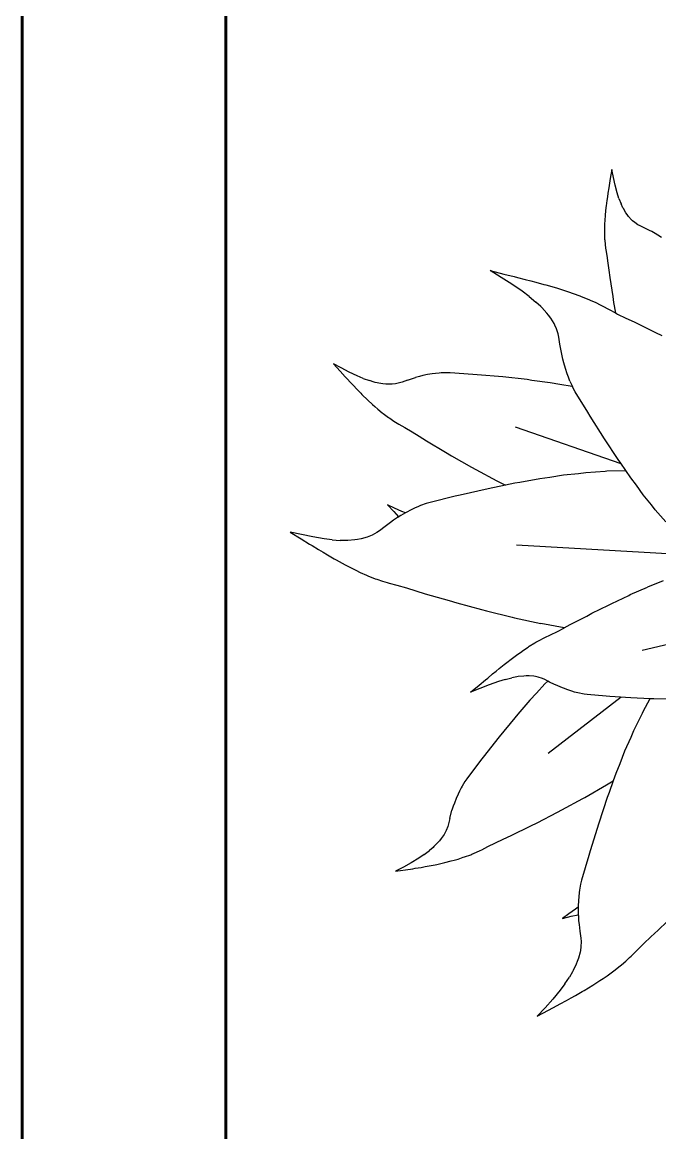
# Model space of a CAD drawing. Header units: metres. Extents: x 244.4 to 340.3, y -4.1 to 64.3.
# Drawn here: x 244.401 to 244.871, y 32.576 to 33.394 of the extents above; entities that cross this region are included whole.
import ezdxf

# ---------------------------------------------------------------- set-up
doc = ezdxf.new("R2010")
doc.units = ezdxf.units.M
doc.layers.add('A-WALL', color=6, linetype='Continuous', lineweight=60)
doc.layers.add('Edges', color=7, linetype='Continuous')

msp = doc.modelspace()

# ---------------------------------------------------------------- linework, layer by layer
at = {"layer": 'A-WALL'}
for p, q in [((244.40089, 31.3523), (244.40089, 64.279)), ((244.55089, 31.3523), (244.55089, 40.38724))]:
    msp.add_line(p, q, dxfattribs=at)
at = {"layer": 'Edges'}
for p, q in [((244.8342, 33.27896), (244.83327, 33.27388)), ((244.83531, 33.28563), (244.8342, 33.27896)), ((244.83649, 33.27989), (244.83531, 33.28563)), ((244.83776, 33.27413), (244.83649, 33.27989)), ((244.83308, 33.27223), (244.83236, 33.26832)), ((244.83327, 33.27388), (244.83308, 33.27223)), ((244.83927, 33.26843), (244.83776, 33.27413)), ((244.83158, 33.26293), (244.83112, 33.25881)), ((244.83203, 33.2655), (244.83158, 33.26293)), ((244.83236, 33.26832), (244.83203, 33.2655)), ((244.84056, 33.2644), (244.83927, 33.26843)), ((244.84056, 33.2644), (244.84212, 33.26042)), ((244.83093, 33.25769), (244.83041, 33.25222)), ((244.83112, 33.25881), (244.83093, 33.25769)), ((244.84351, 33.25751), (244.84212, 33.26042)), ((244.84384, 33.25682), (244.84351, 33.25751)), ((244.8457, 33.25368), (244.84384, 33.25682)), ((244.83005, 33.24781), (244.83001, 33.24579)), ((244.83041, 33.25222), (244.83005, 33.24781)), ((244.84656, 33.25247), (244.8457, 33.25368)), ((244.84771, 33.25092), (244.84656, 33.25247)), ((244.84988, 33.24853), (244.84771, 33.25092)), ((244.85058, 33.24789), (244.84988, 33.24853)), ((244.85215, 33.24656), (244.85058, 33.24789)), ((244.85455, 33.24493), (244.85215, 33.24656)), ((244.82987, 33.23952), (244.82984, 33.23863)), ((244.82984, 33.23863), (244.82999, 33.23436)), ((244.83001, 33.24579), (244.82985, 33.24314)), ((244.82985, 33.24314), (244.82987, 33.23952)), ((244.85623, 33.24404), (244.85455, 33.24493)), ((244.85973, 33.24249), (244.85623, 33.24404)), ((244.86309, 33.24079), (244.85973, 33.24249)), ((244.8649, 33.23988), (244.86309, 33.24079)), ((244.86735, 33.23849), (244.8649, 33.23988)), ((244.86916, 33.23735), (244.86735, 33.23849)), ((244.82999, 33.23436), (244.83008, 33.23348)), ((244.83008, 33.23348), (244.83032, 33.23031)), ((244.83032, 33.23031), (244.8307, 33.2277)), ((244.87196, 33.23558), (244.86916, 33.23735)), ((244.8307, 33.2277), (244.83085, 33.22645)), ((244.83085, 33.22645), (244.83159, 33.22217)), ((244.83159, 33.22217), (244.83244, 33.21676)), ((244.83244, 33.21676), (244.83318, 33.21148)), ((244.75374, 33.20615), (244.74573, 33.21116)), ((244.74573, 33.21116), (244.75576, 33.20854)), ((244.76161, 33.20112), (244.75374, 33.20615)), ((244.75576, 33.20854), (244.76334, 33.20674)), ((244.76334, 33.20674), (244.76575, 33.20602)), ((244.76575, 33.20602), (244.7715, 33.2047)), ((244.83318, 33.21148), (244.83384, 33.206)), ((244.83384, 33.206), (244.836, 33.19211)), ((244.76919, 33.19594), (244.76161, 33.20112)), ((244.7715, 33.2047), (244.77559, 33.20351)), ((244.77559, 33.20351), (244.77931, 33.20267)), ((244.77931, 33.20267), (244.78519, 33.20098)), ((244.78519, 33.20098), (244.7868, 33.20061)), ((244.7868, 33.20061), (244.79446, 33.19834)), ((244.79446, 33.19834), (244.80053, 33.19652)), ((244.77438, 33.19208), (244.76919, 33.19594)), ((244.77438, 33.19208), (244.77935, 33.18795)), ((244.80053, 33.19652), (244.80327, 33.19553)), ((244.80327, 33.19553), (244.80683, 33.1944)), ((244.80683, 33.1944), (244.81164, 33.19258)), ((244.81164, 33.19258), (244.8128, 33.19218)), ((244.8128, 33.19218), (244.81832, 33.18994)), ((244.81832, 33.18994), (244.81944, 33.18941)), ((244.81944, 33.18941), (244.82341, 33.18766)), ((244.836, 33.19211), (244.83662, 33.1877)), ((244.78288, 33.18464), (244.77935, 33.18795)), ((244.7837, 33.18386), (244.78288, 33.18464)), ((244.7873, 33.17991), (244.7837, 33.18386)), ((244.82341, 33.18766), (244.82662, 33.186)), ((244.82662, 33.186), (244.82814, 33.18526)), ((244.82814, 33.18526), (244.83324, 33.18246)), ((244.83324, 33.18246), (244.83798, 33.18)), ((244.83662, 33.1877), (244.83798, 33.18)), ((244.78864, 33.17821), (244.7873, 33.17991)), ((244.79029, 33.176), (244.78864, 33.17821)), ((244.79272, 33.1721), (244.79029, 33.176)), ((244.83798, 33.18), (244.83958, 33.17917)), ((244.83958, 33.17917), (244.84566, 33.17619)), ((244.84566, 33.17619), (244.85186, 33.17333)), ((244.85186, 33.17333), (244.86738, 33.16554)), ((244.79332, 33.1709), (244.79272, 33.1721)), ((244.7945, 33.16832), (244.79332, 33.1709)), ((244.79576, 33.16457), (244.7945, 33.16832)), ((244.79632, 33.16205), (244.79576, 33.16457)), ((244.86738, 33.16554), (244.87222, 33.16324)), ((244.79703, 33.15703), (244.79632, 33.16205)), ((244.79798, 33.15211), (244.79703, 33.15703)), ((244.79844, 33.14949), (244.79798, 33.15211)), ((244.79927, 33.14588), (244.79844, 33.14949)), ((244.63599, 33.13944), (244.6303, 33.14255)), ((244.6303, 33.14255), (244.63518, 33.13711)), ((244.80002, 33.14316), (244.79927, 33.14588)), ((244.80113, 33.13902), (244.80002, 33.14316)), ((244.63518, 33.13711), (244.63887, 33.1329)), ((244.6418, 33.13639), (244.63599, 33.13944)), ((244.63887, 33.1329), (244.64014, 33.13162)), ((244.64014, 33.13162), (244.64299, 33.12837)), ((244.64774, 33.13354), (244.6418, 33.13639)), ((244.65211, 33.13168), (244.64774, 33.13354)), ((244.65211, 33.13168), (244.65664, 33.13006)), ((244.68476, 33.13044), (244.69074, 33.1324)), ((244.69372, 33.13322), (244.69074, 33.1324)), ((244.69603, 33.13374), (244.69372, 33.13322)), ((244.6996, 33.13454), (244.69603, 33.13374)), ((244.70303, 33.13508), (244.6996, 33.13454)), ((244.70534, 33.13542), (244.70303, 33.13508)), ((244.70813, 33.13569), (244.70534, 33.13542)), ((244.70964, 33.13576), (244.70813, 33.13569)), ((244.71352, 33.1359), (244.70964, 33.13576)), ((244.71617, 33.13582), (244.71352, 33.1359)), ((244.73279, 33.13464), (244.71617, 33.13582)), ((244.73604, 33.13445), (244.73279, 33.13464)), ((244.755, 33.13276), (244.73604, 33.13445)), ((244.7729, 33.1308), (244.755, 33.13276)), ((244.80242, 33.1352), (244.80113, 33.13902)), ((244.80327, 33.1327), (244.80242, 33.1352)), ((244.80443, 33.12976), (244.80327, 33.1327)), ((244.64299, 33.12837), (244.64517, 33.12616)), ((244.64517, 33.12616), (244.64707, 33.12404)), ((244.64707, 33.12404), (244.65029, 33.12083)), ((244.66014, 33.12905), (244.65664, 33.13006)), ((244.66098, 33.12881), (244.66014, 33.12905)), ((244.66502, 33.12798), (244.66098, 33.12881)), ((244.66667, 33.12777), (244.66502, 33.12798)), ((244.66884, 33.12754), (244.66667, 33.12777)), ((244.67246, 33.12745), (244.66884, 33.12754)), ((244.67352, 33.12752), (244.67246, 33.12745)), ((244.6758, 33.12774), (244.67352, 33.12752)), ((244.67893, 33.12836), (244.6758, 33.12774)), ((244.68091, 33.12897), (244.67893, 33.12836)), ((244.68476, 33.13044), (244.68091, 33.12897)), ((244.77643, 33.13029), (244.7729, 33.1308)), ((244.78994, 33.12849), (244.77643, 33.13029)), ((244.79689, 33.12731), (244.78994, 33.12849)), ((244.80614, 33.12583), (244.79689, 33.12731)), ((244.80443, 33.12976), (244.80624, 33.12581)), ((244.80624, 33.12581), (244.80614, 33.12583)), ((244.80689, 33.1244), (244.80624, 33.12581)), ((244.80828, 33.12191), (244.80689, 33.1244)), ((244.65029, 33.12083), (244.65114, 33.11991)), ((244.65114, 33.11991), (244.6555, 33.11571)), ((244.6555, 33.11571), (244.65907, 33.11236)), ((244.81768, 33.10673), (244.80828, 33.12191)), ((244.65907, 33.11236), (244.6608, 33.11091)), ((244.6608, 33.11091), (244.663, 33.10895)), ((244.663, 33.10895), (244.66618, 33.10642)), ((244.81939, 33.1038), (244.81768, 33.10673)), ((244.66618, 33.10642), (244.66693, 33.10578)), ((244.66693, 33.10578), (244.6708, 33.10289)), ((244.6708, 33.10289), (244.67163, 33.10233)), ((244.67163, 33.10233), (244.67459, 33.10028)), ((244.67459, 33.10028), (244.67716, 33.09872)), ((244.67716, 33.09872), (244.67838, 33.09795)), ((244.82999, 33.08713), (244.81939, 33.1038)), ((244.67838, 33.09795), (244.6827, 33.09548)), ((244.6827, 33.09548), (244.68812, 33.09228)), ((244.68812, 33.09228), (244.69338, 33.08907)), ((244.84228, 33.06871), (244.76443, 33.09582)), ((244.69338, 33.08907), (244.6988, 33.08566)), ((244.6988, 33.08566), (244.71286, 33.07738)), ((244.83989, 33.07205), (244.82999, 33.08713)), ((244.71286, 33.07738), (244.71729, 33.07469)), ((244.71729, 33.07469), (244.73195, 33.06641)), ((244.73195, 33.06641), (244.73504, 33.06463)), ((244.84197, 33.06916), (244.83989, 33.07205)), ((244.84938, 33.05834), (244.84197, 33.06916)), ((244.73504, 33.06463), (244.75065, 33.05625)), ((244.78219, 33.05774), (244.76762, 33.05509)), ((244.78975, 33.05879), (244.78219, 33.05774)), ((244.79963, 33.06032), (244.78975, 33.05879)), ((244.81066, 33.0615), (244.79963, 33.06032)), ((244.8161, 33.06216), (244.81066, 33.0615)), ((244.83028, 33.06317), (244.8161, 33.06216)), ((244.83163, 33.06328), (244.83028, 33.06317)), ((244.84573, 33.06366), (244.83163, 33.06328)), ((244.85345, 33.05295), (244.84938, 33.05834)), ((244.74427, 33.05044), (244.72345, 33.04574)), ((244.75687, 33.05304), (244.74427, 33.05044)), ((244.75065, 33.05625), (244.75211, 33.05545)), ((244.75211, 33.05545), (244.75687, 33.05304)), ((244.76375, 33.05445), (244.75687, 33.05304)), ((244.76762, 33.05509), (244.76375, 33.05445)), ((244.85849, 33.04596), (244.85345, 33.05295)), ((244.71991, 33.04481), (244.7015, 33.04034)), ((244.72345, 33.04574), (244.71991, 33.04481)), ((244.86446, 33.03853), (244.85849, 33.04596)), ((244.67528, 33.03598), (244.66997, 33.03846)), ((244.66997, 33.03846), (244.67466, 33.03359)), ((244.67466, 33.03359), (244.67819, 33.02981)), ((244.68067, 33.03357), (244.67528, 33.03598)), ((244.68317, 33.03257), (244.68067, 33.03357)), ((244.68736, 33.03476), (244.6837, 33.03289)), ((244.6898, 33.03599), (244.68736, 33.03476)), ((244.69279, 33.03732), (244.6898, 33.03599)), ((244.69443, 33.03794), (244.69279, 33.03732)), ((244.6986, 33.03949), (244.69443, 33.03794)), ((244.7015, 33.04034), (244.6986, 33.03949)), ((244.86726, 33.0349), (244.86446, 33.03853)), ((244.87501, 33.02597), (244.86726, 33.0349)), ((244.67224, 33.02558), (244.66819, 33.02266)), ((244.6744, 33.02715), (244.67224, 33.02558)), ((244.67751, 33.0292), (244.6744, 33.02715)), ((244.67996, 33.03066), (244.67751, 33.0292)), ((244.67819, 33.02981), (244.67832, 33.02969)), ((244.67996, 33.03066), (244.67832, 33.02969)), ((244.68317, 33.03257), (244.67996, 33.03066)), ((244.6837, 33.03289), (244.68317, 33.03257)), ((244.60668, 33.01661), (244.59839, 33.01844)), ((244.59839, 33.01844), (244.6065, 33.01349)), ((244.66215, 33.01806), (244.65873, 33.0162)), ((244.66425, 33.0195), (244.66215, 33.01806)), ((244.66819, 33.02266), (244.66425, 33.0195)), ((244.6065, 33.01349), (244.61258, 33.00961)), ((244.61498, 33.01489), (244.60668, 33.01661)), ((244.61258, 33.00961), (244.61461, 33.00849)), ((244.62329, 33.01348), (244.61498, 33.01489)), ((244.62925, 33.01273), (244.62329, 33.01348)), ((244.62925, 33.01273), (244.63527, 33.01233)), ((244.63982, 33.01232), (244.63527, 33.01233)), ((244.6409, 33.01232), (244.63982, 33.01232)), ((244.64598, 33.01273), (244.6409, 33.01232)), ((244.64802, 33.01304), (244.64598, 33.01273)), ((244.65064, 33.01352), (244.64802, 33.01304)), ((244.65493, 33.01468), (244.65064, 33.01352)), ((244.65615, 33.01513), (244.65493, 33.01468)), ((244.65873, 33.0162), (244.65615, 33.01513)), ((244.90363, 33.00082), (244.76496, 33.00882)), ((244.61461, 33.00849), (244.61926, 33.00551)), ((244.61926, 33.00551), (244.62272, 33.00358)), ((244.62272, 33.00358), (244.62576, 33.00164)), ((244.62576, 33.00164), (244.63079, 32.99884)), ((244.63079, 32.99884), (244.63212, 32.99801)), ((244.63212, 32.99801), (244.63879, 32.99441)), ((244.63879, 32.99441), (244.64417, 32.99157)), ((244.64417, 32.99157), (244.64671, 32.99041)), ((244.64671, 32.99041), (244.64995, 32.98878)), ((244.64995, 32.98878), (244.65452, 32.98681)), ((244.65452, 32.98681), (244.65561, 32.98629)), ((244.65561, 32.98629), (244.66104, 32.98412)), ((244.66104, 32.98412), (244.66219, 32.98374)), ((244.66219, 32.98374), (244.66624, 32.98228)), ((244.66624, 32.98228), (244.66969, 32.98128)), ((244.66969, 32.98128), (244.67132, 32.98077)), ((244.67132, 32.98077), (244.677, 32.97928)), ((244.677, 32.97928), (244.68405, 32.9773)), ((244.68405, 32.9773), (244.69082, 32.97526)), ((244.84893, 32.97238), (244.86157, 32.97795)), ((244.87313, 32.98262), (244.86157, 32.97795)), ((244.69082, 32.97526), (244.69773, 32.97303)), ((244.69773, 32.97303), (244.71548, 32.96793)), ((244.71548, 32.96793), (244.72103, 32.96625)), ((244.83526, 32.96592), (244.8478, 32.97182)), ((244.8478, 32.97182), (244.84893, 32.97238)), ((244.72103, 32.96625), (244.73919, 32.96139)), ((244.73919, 32.96139), (244.74298, 32.96031)), ((244.74298, 32.96031), (244.76189, 32.95569)), ((244.82053, 32.95858), (244.83278, 32.96463)), ((244.83278, 32.96463), (244.83526, 32.96592)), ((244.76189, 32.95569), (244.76365, 32.95523)), ((244.76365, 32.95523), (244.78308, 32.951)), ((244.80465, 32.95034), (244.81682, 32.95658)), ((244.81682, 32.95658), (244.82053, 32.95858)), ((244.80014, 32.94783), (244.78308, 32.951)), ((244.79019, 32.94276), (244.79523, 32.94525)), ((244.79523, 32.94525), (244.79995, 32.94773)), ((244.79995, 32.94773), (244.80014, 32.94783)), ((244.80014, 32.94783), (244.80465, 32.95034)), ((244.7745, 32.93429), (244.7785, 32.93676)), ((244.7785, 32.93676), (244.77935, 32.93722)), ((244.77935, 32.93722), (244.78231, 32.93892)), ((244.78231, 32.93892), (244.78486, 32.94019)), ((244.78486, 32.94019), (244.78604, 32.94081)), ((244.78604, 32.94081), (244.79019, 32.94276)), ((244.90542, 32.94265), (244.85766, 32.93109)), ((244.76206, 32.9255), (244.76604, 32.9285)), ((244.76604, 32.9285), (244.76795, 32.92979)), ((244.76795, 32.92979), (244.77032, 32.93153)), ((244.77032, 32.93153), (244.77371, 32.93373)), ((244.77371, 32.93373), (244.7745, 32.93429)), ((244.75227, 32.91789), (244.75608, 32.92084)), ((244.75608, 32.92084), (244.75706, 32.92168)), ((244.75706, 32.92168), (244.76206, 32.9255)), ((244.74225, 32.90963), (244.74383, 32.91083)), ((244.74383, 32.91083), (244.74734, 32.91387)), ((244.74734, 32.91387), (244.75, 32.91592)), ((244.75, 32.91592), (244.75227, 32.91789)), ((244.7567, 32.90983), (244.76164, 32.91107)), ((244.76538, 32.91177), (244.76164, 32.91107)), ((244.76626, 32.91193), (244.76538, 32.91177)), ((244.77045, 32.91238), (244.76626, 32.91193)), ((244.77215, 32.91244), (244.77045, 32.91238)), ((244.77432, 32.91246), (244.77215, 32.91244)), ((244.77792, 32.91219), (244.77432, 32.91246)), ((244.77897, 32.91202), (244.77792, 32.91219)), ((244.78115, 32.91156), (244.77897, 32.91202)), ((244.78413, 32.91062), (244.78115, 32.91156)), ((244.78599, 32.9098), (244.78413, 32.91062)), ((244.73126, 32.90049), (244.73759, 32.90565)), ((244.73816, 32.90326), (244.73126, 32.90049)), ((244.73759, 32.90565), (244.74225, 32.90963)), ((244.74502, 32.90592), (244.73816, 32.90326)), ((244.75184, 32.90832), (244.74502, 32.90592)), ((244.7567, 32.90983), (244.75184, 32.90832)), ((244.78603, 32.90663), (244.77974, 32.89969)), ((244.78805, 32.9087), (244.78599, 32.9098)), ((244.78805, 32.9087), (244.78603, 32.90663)), ((244.7895, 32.90792), (244.78805, 32.9087)), ((244.79308, 32.90623), (244.7895, 32.90792)), ((244.79496, 32.90531), (244.79308, 32.90623)), ((244.79763, 32.90416), (244.79496, 32.90531)), ((244.79972, 32.90337), (244.79763, 32.90416)), ((244.80286, 32.90215), (244.79972, 32.90337)), ((244.80588, 32.9012), (244.80286, 32.90215)), ((244.77495, 32.89452), (244.76607, 32.88418)), ((244.77974, 32.89969), (244.77495, 32.89452)), ((244.84211, 32.89682), (244.78839, 32.8553)), ((244.80787, 32.90057), (244.80588, 32.9012)), ((244.81027, 32.89994), (244.80787, 32.90057)), ((244.81483, 32.89901), (244.81027, 32.89994)), ((244.81706, 32.89873), (244.81483, 32.89901)), ((244.83107, 32.89765), (244.81706, 32.89873)), ((244.83373, 32.89737), (244.83107, 32.89765)), ((244.84925, 32.89635), (244.83373, 32.89737)), ((244.86344, 32.89564), (244.84925, 32.89635)), ((244.86336, 32.89564), (244.85818, 32.88608)), ((244.86624, 32.89561), (244.86344, 32.89564)), ((244.87656, 32.89529), (244.86624, 32.89561)), ((244.85818, 32.88608), (244.8576, 32.88486)), ((244.76372, 32.8815), (244.7523, 32.86758)), ((244.76607, 32.88418), (244.76372, 32.8815)), ((244.8576, 32.88486), (244.85138, 32.87207)), ((244.85138, 32.87207), (244.84923, 32.86703)), ((244.7523, 32.86758), (244.74053, 32.85262)), ((244.84923, 32.86703), (244.84475, 32.85689)), ((244.84475, 32.85689), (244.84112, 32.84757)), ((244.7386, 32.85), (244.72853, 32.83672)), ((244.74053, 32.85262), (244.7386, 32.85)), ((244.84112, 32.84757), (244.83825, 32.8405)), ((244.72853, 32.83672), (244.72701, 32.83454)), ((244.83825, 32.8405), (244.83636, 32.8352)), ((244.72425, 32.82991), (244.72295, 32.82742)), ((244.72501, 32.83121), (244.72425, 32.82991)), ((244.72701, 32.83454), (244.72501, 32.83121)), ((244.81549, 32.82293), (244.8314, 32.83215)), ((244.8314, 32.83215), (244.83636, 32.8352)), ((244.83636, 32.8352), (244.83327, 32.82656)), ((244.72055, 32.82214), (244.71927, 32.81871)), ((244.72197, 32.8253), (244.72055, 32.82214)), ((244.72295, 32.82742), (244.72197, 32.8253)), ((244.79848, 32.81365), (244.81401, 32.82215)), ((244.81401, 32.82215), (244.81549, 32.82293)), ((244.83188, 32.82288), (244.82562, 32.80401)), ((244.83327, 32.82656), (244.83188, 32.82288)), ((244.71588, 32.80746), (244.71751, 32.81355)), ((244.71845, 32.81649), (244.71751, 32.81355)), ((244.71927, 32.81871), (244.71845, 32.81649)), ((244.79529, 32.81204), (244.79848, 32.81365)), ((244.71588, 32.80746), (244.71501, 32.80343)), ((244.77568, 32.80202), (244.78035, 32.80428)), ((244.78035, 32.80428), (244.79529, 32.81204)), ((244.82562, 32.80401), (244.81928, 32.78363)), ((244.7122, 32.79645), (244.71167, 32.79553)), ((244.71326, 32.79848), (244.7122, 32.79645)), ((244.71444, 32.80144), (244.71326, 32.79848)), ((244.71501, 32.80343), (244.71444, 32.80144)), ((244.76106, 32.79478), (244.77568, 32.80202)), ((244.70716, 32.78959), (244.70426, 32.78666)), ((244.70824, 32.79086), (244.70716, 32.78959)), ((244.70962, 32.79254), (244.70824, 32.79086)), ((244.71167, 32.79553), (244.70962, 32.79254)), ((244.74405, 32.78665), (244.74969, 32.78944)), ((244.74969, 32.78944), (244.75525, 32.7921)), ((244.75525, 32.7921), (244.76106, 32.79478)), ((244.69701, 32.7808), (244.69307, 32.77815)), ((244.69701, 32.7808), (244.70085, 32.7837)), ((244.7036, 32.78608), (244.70085, 32.7837)), ((244.70426, 32.78666), (244.7036, 32.78608)), ((244.72681, 32.77906), (244.73134, 32.78072)), ((244.73134, 32.78072), (244.73226, 32.78112)), ((244.73226, 32.78112), (244.73559, 32.78248)), ((244.73559, 32.78248), (244.7383, 32.78377)), ((244.7383, 32.78377), (244.73961, 32.78438)), ((244.73961, 32.78438), (244.74405, 32.78665)), ((244.81832, 32.7801), (244.81298, 32.76192)), ((244.81928, 32.78363), (244.81832, 32.7801)), ((244.68171, 32.77153), (244.676, 32.76845)), ((244.68744, 32.77472), (244.68171, 32.77153)), ((244.69307, 32.77815), (244.68744, 32.77472)), ((244.69053, 32.77073), (244.6948, 32.77134)), ((244.6948, 32.77134), (244.69785, 32.77197)), ((244.69785, 32.77197), (244.70066, 32.7724)), ((244.70066, 32.7724), (244.70511, 32.77334)), ((244.70511, 32.77334), (244.70634, 32.77355)), ((244.70634, 32.77355), (244.71224, 32.77491)), ((244.71224, 32.77491), (244.717, 32.77607)), ((244.717, 32.77607), (244.71916, 32.77673)), ((244.71916, 32.77673), (244.722, 32.7775)), ((244.722, 32.7775), (244.72586, 32.77878)), ((244.72586, 32.77878), (244.72681, 32.77906)), ((244.676, 32.76845), (244.68322, 32.76958)), ((244.68322, 32.76958), (244.68876, 32.77036)), ((244.68876, 32.77036), (244.69053, 32.77073)), ((244.81227, 32.75898), (244.81153, 32.75459)), ((244.81298, 32.76192), (244.81227, 32.75898)), ((244.81074, 32.74688), (244.81053, 32.74277)), ((244.8109, 32.74961), (244.81074, 32.74688)), ((244.81125, 32.75286), (244.8109, 32.74961)), ((244.81153, 32.75459), (244.81125, 32.75286)), ((244.80843, 32.74049), (244.80365, 32.73703)), ((244.81054, 32.74215), (244.80843, 32.74049)), ((244.81053, 32.74277), (244.81054, 32.74215)), ((244.81054, 32.74215), (244.81059, 32.73842)), ((244.81059, 32.73842), (244.81062, 32.73652)), ((244.80365, 32.73703), (244.79885, 32.73367)), ((244.79885, 32.73367), (244.80541, 32.7353)), ((244.80541, 32.7353), (244.81044, 32.73646)), ((244.81044, 32.73646), (244.81062, 32.73652)), ((244.81062, 32.73652), (244.81063, 32.73557)), ((244.81063, 32.73557), (244.81085, 32.73185)), ((244.81085, 32.73185), (244.81114, 32.7292)), ((244.86938, 32.725), (244.88268, 32.73782)), ((244.81114, 32.7292), (244.81164, 32.72423)), ((244.81164, 32.72423), (244.8124, 32.71923)), ((244.864, 32.72012), (244.86938, 32.725)), ((244.8124, 32.71923), (244.81261, 32.7167)), ((244.81261, 32.7167), (244.8125, 32.7128)), ((244.85361, 32.71016), (244.85885, 32.71528)), ((244.85885, 32.71528), (244.864, 32.72012)), ((244.81192, 32.70875), (244.81078, 32.70446)), ((244.81214, 32.71004), (244.81192, 32.70875)), ((244.8125, 32.7128), (244.81214, 32.71004)), ((244.84822, 32.70484), (244.84948, 32.70599)), ((244.84948, 32.70599), (244.85361, 32.71016)), ((244.80914, 32.70003), (244.80694, 32.69543)), ((244.80988, 32.70195), (244.80914, 32.70003)), ((244.81078, 32.70446), (244.80988, 32.70195)), ((244.83684, 32.69515), (244.84143, 32.69876)), ((244.84143, 32.69876), (244.84234, 32.69957)), ((244.84234, 32.69957), (244.84563, 32.70235)), ((244.84563, 32.70235), (244.84822, 32.70484)), ((244.80076, 32.68554), (244.80413, 32.69056)), ((244.80641, 32.69449), (244.80413, 32.69056)), ((244.80694, 32.69543), (244.80641, 32.69449)), ((244.82655, 32.68788), (244.82883, 32.6895)), ((244.82883, 32.6895), (244.83186, 32.69149)), ((244.83186, 32.69149), (244.83585, 32.69446)), ((244.83585, 32.69446), (244.83684, 32.69515)), ((244.80076, 32.68554), (244.79714, 32.68075)), ((244.81494, 32.68066), (244.8214, 32.68464)), ((244.8214, 32.68464), (244.82655, 32.68788)), ((244.79176, 32.67427), (244.78612, 32.66793)), ((244.79714, 32.68075), (244.79176, 32.67427)), ((244.79712, 32.67074), (244.80202, 32.67328)), ((244.80202, 32.67328), (244.80543, 32.67531)), ((244.80543, 32.67531), (244.80862, 32.67697)), ((244.80862, 32.67697), (244.81356, 32.67993)), ((244.81356, 32.67993), (244.81494, 32.68066)), ((244.78612, 32.66793), (244.78039, 32.66167)), ((244.78039, 32.66167), (244.78874, 32.66621)), ((244.78874, 32.66621), (244.79513, 32.66954)), ((244.79513, 32.66954), (244.79712, 32.67074))]:
    msp.add_line(p, q, dxfattribs=at)

doc.saveas('drawing.dxf')
